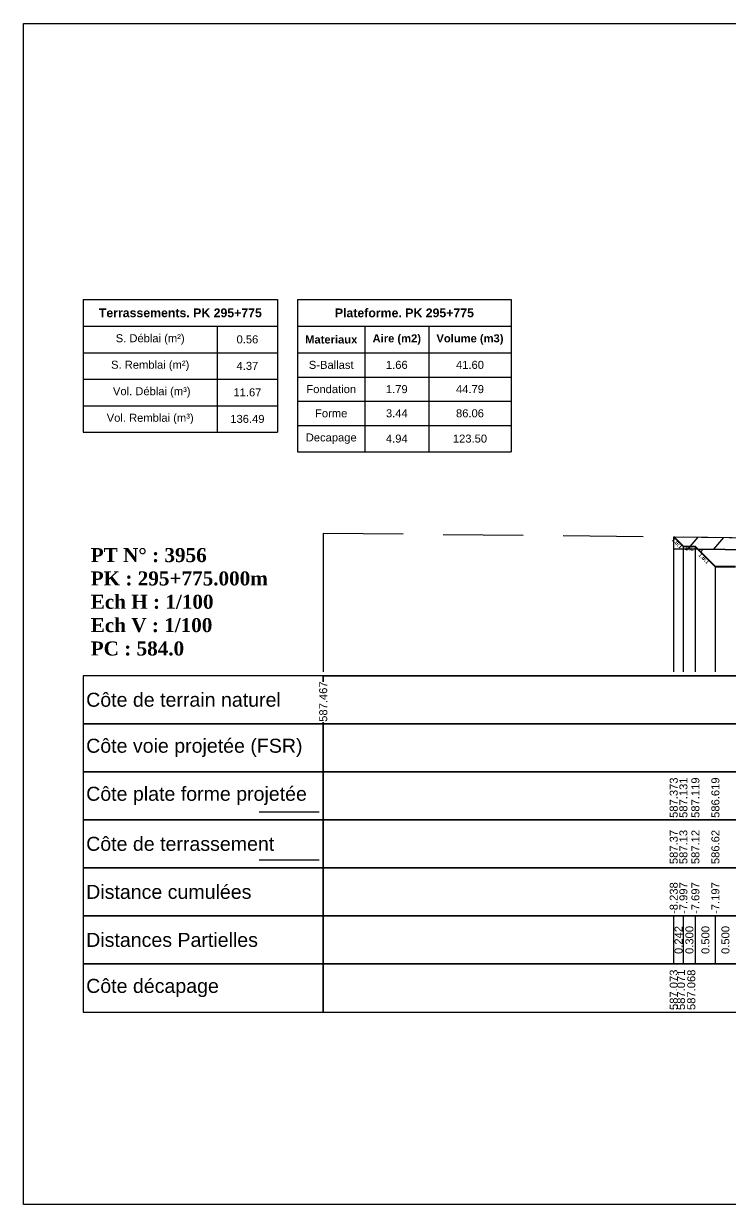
# Model space of a CAD drawing. Header units: millimetres. Extents: x 2762 to 3076, y 916 to 3305.
# Drawn here: x 2950.21 to 2967.88, y 927.48 to 956.98 of the extents above; entities that cross this region are included whole.
import ezdxf

# ---------------------------------------------------------------- set-up
doc = ezdxf.new("R2010")
doc.units = ezdxf.units.MM
doc.header["$LTSCALE"] = 2
doc.linetypes.add('CACHE', pattern=[9.525, 6.35, -3.175])
doc.linetypes.add('DASHED', pattern=[0.75, 0.5, -0.25])
for name, color, linetype in [('C-ANNO-TABL', 1, 'Continuous'), ('C-ANNO-TABL-TEXT', 150, 'Continuous'), ('C-ANNO-TABL-TITL', 150, 'Continuous'), ('C-ANNO-TABL-TTBL', 5, 'Continuous'), ('C-ROAD-CORR', 5, 'Continuous'), ('C-ROAD-SCTN', 7, 'Continuous')]:
    doc.layers.add(name, color=color, linetype=linetype)
doc.styles.add('ARIAL', font='arial.ttf')
doc.styles.add('C3D_Etiquette', font='romans.shx')
doc.styles.add('C3D_Profil_Travers', font='romans.shx')
doc.styles.get("Standard").update_dxf_attribs({"font": 'arial.ttf'})

msp = doc.modelspace()

# ---------------------------------------------------------------- hatches: boundary and pattern name
at = {"linetype": 'Continuous', "lineweight": -3}
h = msp.add_hatch(dxfattribs=at)
h.set_pattern_fill('_U', color=3, angle=50, style=0, pattern_type=0)
h.set_pattern_definition([(50, (2982.2646, 943.5848), (-0.766044, 0.64279), [])])
h.paths.add_polyline_path([(2982.265, 943.585), (2982.573, 943.893), (2982.873, 943.905), (2982.948, 943.867), (2982.948, 943.567)])
h.paths.add_polyline_path([(2968.44, 943.835), (2968.508, 943.903), (2976.805, 944.235), (2979.201, 944.139), (2979.573, 943.953), (2981.073, 943.893), (2981.358, 943.608), (2975.736, 943.75), (2974.727, 943.768)])
h.paths.add_polyline_path([(2966.466, 943.856), (2966.466, 944.156), (2966.708, 943.915), (2967.008, 943.903), (2967.061, 943.85)])
h = msp.add_hatch(dxfattribs=at)
h.set_pattern_fill('_U', color=150, scale=0.5, angle=50, style=0, pattern_type=0)
h.set_pattern_definition([(50, (2982.26457, 943.5848), (-0.383022, 0.321394), [])])
h.paths.add_polyline_path([(2982.265, 943.585), (2982.557, 943.877), (2982.948, 943.867), (2982.948, 943.567)])
h.paths.add_polyline_path([(2979.573, 943.953), (2982.557, 943.877), (2982.265, 943.585), (2981.358, 943.608), (2981.073, 943.893)])
h.paths.add_polyline_path([(2968.44, 943.835), (2968.508, 943.903), (2968.808, 943.915), (2969.127, 944.128), (2974.727, 944.068), (2975.736, 944.05), (2979.573, 943.953), (2981.073, 943.893), (2981.358, 943.608), (2975.736, 943.75), (2974.727, 943.768)])
h.paths.add_polyline_path([(2966.466, 944.156), (2969.127, 944.128), (2968.808, 943.915), (2968.508, 943.903), (2968.44, 943.835), (2967.061, 943.85), (2967.008, 943.903), (2966.708, 943.915)])
h.paths.add_polyline_path([(2966.466, 943.856), (2966.466, 944.156), (2966.708, 943.915), (2967.008, 943.903), (2967.061, 943.85)])
h = msp.add_hatch(dxfattribs=at)
h.set_pattern_fill('_U', color=1, angle=50, style=0, pattern_type=0)
h.set_pattern_definition([(50, (2981.3582, 943.6078), (-0.766044, 0.64279), [])])
h.paths.add_polyline_path([(2981.358, 943.608), (2982.265, 943.585), (2982.073, 943.393), (2981.573, 943.393)])
h.paths.add_polyline_path([(2967.061, 943.85), (2968.44, 943.835), (2968.008, 943.403), (2967.508, 943.403)])

# ---------------------------------------------------------------- linework, layer by layer
at = {"color": 105, "linetype": 'DASHED', "lineweight": -3, "ltscale": 2}
msp.add_line((2957.705, 944.25), (2974.705, 944.068), dxfattribs=at)
at = {"color": 98, "linetype": 'CACHE', "lineweight": -3}
msp.add_line((2957.705, 944.25), (2957.705, 940.784), dxfattribs=at)
at = {"color": 253, "linetype": 'Continuous', "lineweight": -3}
for p, q in [((2966.466, 944.156), (2969.127, 944.128)), ((2966.708, 943.915), (2966.466, 944.156)), ((2966.466, 943.856), (2966.466, 944.156)), ((2966.466, 944.156), (2966.708, 943.915)), ((2966.466, 943.856), (2966.466, 944.156)), ((2966.466, 944.156), (2966.708, 943.915)), ((2967.061, 943.85), (2966.466, 943.856)), ((2967.061, 943.85), (2966.466, 943.856)), ((2967.008, 943.903), (2966.708, 943.915)), ((2966.708, 943.915), (2967.008, 943.903)), ((2966.708, 943.915), (2967.008, 943.903)), ((2967.061, 943.85), (2967.008, 943.903)), ((2967.008, 943.903), (2967.061, 943.85)), ((2967.008, 943.903), (2967.061, 943.85)), ((2968.44, 943.835), (2967.061, 943.85)), ((2967.061, 943.85), (2968.44, 943.835)), ((2967.508, 943.403), (2967.061, 943.85)), ((2968.008, 943.403), (2967.508, 943.403))]:
    msp.add_line(p, q, dxfattribs=at)
at = {"color": 8, "linetype": 'CACHE', "lineweight": -3}
for p, q in [((2966.466, 940.784), (2966.466, 944.156)), ((2966.708, 940.784), (2966.708, 943.915)), ((2967.008, 940.784), (2967.008, 943.903)), ((2967.508, 940.784), (2967.508, 943.403))]:
    msp.add_line(p, q, dxfattribs=at)
at = {"color": 6, "linetype": 'Continuous', "lineweight": -3}
for p, q in [((2966.466, 943.856), (2966.648, 943.854)), ((2966.648, 943.854), (2966.905, 943.852)), ((2966.905, 943.852), (2974.705, 943.768))]:
    msp.add_line(p, q, dxfattribs=at)
at = {"color": 7, "linetype": 'Continuous', "lineweight": -3}
for p, q in [((2957.704, 940.684), (2991.706, 940.684)), ((2966.466, 933.484), (2966.466, 934.684)), ((2966.708, 933.484), (2966.708, 934.684)), ((2966.708, 933.484), (2966.708, 934.684)), ((2967.008, 933.484), (2967.008, 934.684)), ((2967.008, 933.484), (2967.008, 934.684)), ((2967.508, 933.484), (2967.508, 934.684)), ((2967.508, 933.484), (2967.508, 934.684))]:
    msp.add_line(p, q, dxfattribs=at)
at = {"color": 154, "linetype": 'Continuous', "lineweight": -3}
msp.add_line((2956.104, 937.284), (2957.604, 937.284), dxfattribs=at)
at = {"color": 1, "linetype": 'Continuous', "lineweight": -3}
msp.add_line((2956.104, 936.084), (2957.604, 936.084), dxfattribs=at)
at = {"color": 7, "linetype": 'Continuous', "lineweight": -3}
for points in [[(2957.704, 939.484), (2957.704, 940.684), (2951.704, 940.684), (2951.704, 939.484)], [(2957.704, 939.484), (2991.706, 939.484), (2991.706, 940.684), (2957.704, 940.684)], [(2957.704, 938.284), (2957.704, 939.484), (2951.704, 939.484), (2951.704, 938.284)], [(2957.704, 938.284), (2991.706, 938.284), (2991.706, 939.484), (2957.704, 939.484)], [(2957.704, 937.084), (2957.704, 938.284), (2951.704, 938.284), (2951.704, 937.084)], [(2957.704, 937.084), (2991.706, 937.084), (2991.706, 938.284), (2957.704, 938.284)], [(2957.704, 935.884), (2957.704, 937.084), (2951.704, 937.084), (2951.704, 935.884)], [(2957.704, 935.884), (2991.706, 935.884), (2991.706, 937.084), (2957.704, 937.084)], [(2957.704, 934.684), (2957.704, 935.884), (2951.704, 935.884), (2951.704, 934.684)], [(2957.704, 934.684), (2991.706, 934.684), (2991.706, 935.884), (2957.704, 935.884)], [(2957.704, 933.484), (2957.704, 934.684), (2951.704, 934.684), (2951.704, 933.484)], [(2957.704, 933.484), (2991.706, 933.484), (2991.706, 934.684), (2957.704, 934.684)], [(2957.704, 932.284), (2957.704, 933.484), (2951.704, 933.484), (2951.704, 932.284)], [(2957.704, 932.284), (2991.706, 932.284), (2991.706, 933.484), (2957.704, 933.484)]]:
    msp.add_3dface(points, dxfattribs=at)
at = {"layer": 'C-ANNO-TABL', "color": 7, "linetype": 'Continuous', "lineweight": -3}
for p, q in [((2951.704, 949.419), (2955.055, 949.419)), ((2955.055, 949.419), (2956.563, 949.419)), ((2955.055, 949.419), (2955.055, 948.757)), ((2957.063, 949.416), (2958.745, 949.416)), ((2958.745, 949.416), (2960.341, 949.416)), ((2958.745, 949.416), (2958.745, 948.754)), ((2960.341, 949.416), (2962.403, 949.416)), ((2960.341, 949.416), (2960.341, 948.754)), ((2951.704, 948.757), (2955.055, 948.757)), ((2955.055, 948.757), (2956.563, 948.757)), ((2955.055, 948.757), (2955.055, 948.095)), ((2957.063, 948.754), (2958.745, 948.754)), ((2958.745, 948.754), (2960.341, 948.754)), ((2958.745, 948.754), (2958.745, 948.147)), ((2960.341, 948.754), (2962.403, 948.754)), ((2960.341, 948.754), (2960.341, 948.147)), ((2957.063, 948.147), (2958.745, 948.147)), ((2958.745, 948.147), (2960.341, 948.147)), ((2958.745, 948.147), (2958.745, 947.543)), ((2960.341, 948.147), (2962.403, 948.147)), ((2960.341, 948.147), (2960.341, 947.543)), ((2951.704, 948.095), (2955.055, 948.095)), ((2955.055, 948.095), (2956.563, 948.095)), ((2955.055, 948.095), (2955.055, 947.432)), ((2957.063, 947.543), (2958.745, 947.543)), ((2958.745, 947.543), (2960.341, 947.543)), ((2958.745, 947.543), (2958.745, 946.939)), ((2960.341, 947.543), (2962.403, 947.543)), ((2960.341, 947.543), (2960.341, 946.939)), ((2951.704, 947.432), (2955.055, 947.432)), ((2955.055, 947.432), (2956.563, 947.432)), ((2955.055, 947.432), (2955.055, 946.77)), ((2957.063, 946.939), (2958.745, 946.939)), ((2958.745, 946.939), (2960.341, 946.939)), ((2958.745, 946.939), (2958.745, 946.28)), ((2960.341, 946.939), (2962.403, 946.939)), ((2960.341, 946.939), (2960.341, 946.28))]:
    msp.add_line(p, q, dxfattribs=at)
at = {"layer": 'C-ANNO-TABL-TTBL', "color": 7, "linetype": 'Continuous', "lineweight": -3}
for p, q in [((2951.704, 950.084), (2956.563, 950.084)), ((2951.704, 950.084), (2951.704, 949.419)), ((2956.563, 950.084), (2956.563, 949.419)), ((2957.063, 950.084), (2962.403, 950.084)), ((2957.063, 950.084), (2957.063, 949.416)), ((2962.403, 950.084), (2962.403, 949.416)), ((2951.704, 949.419), (2951.704, 948.757)), ((2956.563, 949.419), (2956.563, 948.757)), ((2957.063, 949.416), (2957.063, 948.754)), ((2962.403, 949.416), (2962.403, 948.754)), ((2951.704, 948.757), (2951.704, 948.095)), ((2956.563, 948.757), (2956.563, 948.095)), ((2957.063, 948.754), (2957.063, 948.147)), ((2962.403, 948.754), (2962.403, 948.147)), ((2957.063, 948.147), (2957.063, 947.543)), ((2962.403, 948.147), (2962.403, 947.543)), ((2951.704, 948.095), (2951.704, 947.432)), ((2956.563, 948.095), (2956.563, 947.432)), ((2957.063, 947.543), (2957.063, 946.939)), ((2962.403, 947.543), (2962.403, 946.939)), ((2951.704, 947.432), (2951.704, 946.77)), ((2956.563, 947.432), (2956.563, 946.77)), ((2951.704, 946.77), (2955.055, 946.77)), ((2955.055, 946.77), (2956.563, 946.77)), ((2957.063, 946.939), (2957.063, 946.28)), ((2962.403, 946.939), (2962.403, 946.28)), ((2957.063, 946.28), (2958.745, 946.28)), ((2958.745, 946.28), (2960.341, 946.28)), ((2960.341, 946.28), (2962.403, 946.28))]:
    msp.add_line(p, q, dxfattribs=at)
at = {"layer": 'C-ROAD-CORR', "color": 1, "linetype": 'Continuous', "lineweight": 40}
for p, q in [((2966.708, 943.915), (2966.466, 944.156)), ((2967.008, 943.903), (2966.708, 943.915)), ((2967.508, 943.403), (2967.008, 943.903)), ((2968.008, 943.403), (2967.508, 943.403))]:
    msp.add_line(p, q, dxfattribs=at)
at = {"layer": 'C-ROAD-CORR', "color": 1, "linetype": 'Continuous', "lineweight": -3}
msp.add_line((2967.508, 943.403), (2967.008, 943.903), dxfattribs=at)
at = {"layer": 'C-ROAD-SCTN', "color": 154, "linetype": 'Continuous', "lineweight": -3}
for p, q in [((2966.466, 944.156), (2966.708, 943.915)), ((2966.708, 943.915), (2967.008, 943.903)), ((2967.008, 943.903), (2967.508, 943.403)), ((2967.508, 943.403), (2968.008, 943.403))]:
    msp.add_line(p, q, dxfattribs=at)
at = {"layer": 'C-ROAD-SCTN', "color": 1, "linetype": 'Continuous', "lineweight": -3}
for p, q in [((2966.466, 944.156), (2966.708, 943.915)), ((2966.708, 943.915), (2967.008, 943.903)), ((2967.008, 943.903), (2967.508, 943.403)), ((2967.508, 943.403), (2968.008, 943.403))]:
    msp.add_line(p, q, dxfattribs=at)

# ---------------------------------------------------------------- texts
at = {"color": 7, "linetype": 'Continuous', "lineweight": -3, "char_height": 0.1, "attachment_point": 2, "style": 'C3D_Etiquette'}
for s, insert, width, rotation in [('{\\fTimes New Roman|b1|i0|c0|p18;1.0:1}', (2966.584, 944.033), 0.29001, 315), ('{\\fTimes New Roman|b1|i0|c0|p18;4%}', (2966.858, 943.905), 0.37094, 357.7094), ('{\\fTimes New Roman|b1|i0|c0|p18;1.0:1}', (2967.255, 943.65), 0.29001, 315)]:
    msp.add_mtext(s, dxfattribs=dict(at, insert=insert, width=width, rotation=rotation))
at = {"color": 7, "linetype": 'Continuous', "lineweight": -3, "char_height": 0.35}
for s, insert, attachment_point, style in [('{\\fTimes New Roman|b1|i0|c0|p18;PT N° : 3956\\PPK : 295+775.000m\\PEch H : 1/100\\PEch V : 1/100\\PPC : 584.0}', (2951.893, 941.184), 7, 'C3D_Profil_Travers'), ('{\\fArial|b0|i0|c0|p34;Côte de terrain naturel}', (2951.779, 940.084), 4, 'C3D_Etiquette'), ('{\\fArial|b0|i0|c0|p34;Côte plate forme projetée}', (2951.779, 937.684), 4, 'C3D_Etiquette'), ('{\\fArial|b0|i0|c0|p34;Côte de terrassement}', (2951.779, 936.484), 4, 'C3D_Etiquette'), ('{\\fArial|b0|i0|c0|p34;Distance cumulées}', (2951.779, 935.284), 4, 'C3D_Etiquette'), ('{\\fArial|b0|i0|c0|p34;Distances Partielles}', (2951.779, 934.084), 4, 'C3D_Etiquette'), ('{\\fArial|b0|i0|c0|p34;Côte décapage}', (2951.779, 932.884), 4, 'C3D_Etiquette')]:
    msp.add_mtext(s, dxfattribs=dict(at, insert=insert, attachment_point=attachment_point, style=style))
at = {"color": 7, "linetype": 'Continuous', "lineweight": -3, "insert": (2951.779, 938.884), "char_height": 0.35, "attachment_point": 4}
msp.add_mtext('{\\fArial|b0|i0|c0|p34;Côte voie projetée (FSR)}', dxfattribs=at)
at = {"color": 7, "linetype": 'Continuous', "lineweight": -3, "char_height": 0.2, "rotation": 90, "style": 'C3D_Profil_Travers'}
for s, insert, attachment_point in [('{\\fArial|b0|i0|c0|p34;587.37}', (2966.466, 935.979), 4), ('{\\fArial|b0|i0|c0|p34;587.13}', (2966.708, 935.979), 4), ('{\\fArial|b0|i0|c0|p34;587.12}', (2967.008, 935.979), 4), ('{\\fArial|b0|i0|c0|p34;586.62}', (2967.508, 935.979), 4), ('{\\fArial|b0|i0|c0|p34;0.242}', (2966.587, 934.084), 5), ('{\\fArial|b0|i0|c0|p34;0.300}', (2966.858, 934.084), 5), ('{\\fArial|b0|i0|c0|p34;0.500}', (2967.258, 934.084), 5), ('{\\fArial|b0|i0|c0|p34;0.500}', (2967.758, 934.084), 5)]:
    msp.add_mtext(s, dxfattribs=dict(at, insert=insert, attachment_point=attachment_point))
at = {"layer": 'C-ANNO-TABL-TEXT', "color": 7, "linetype": 'Continuous', "lineweight": -3, "char_height": 0.2, "attachment_point": 5, "style": 'ARIAL'}
for s, insert in [('{\\fArial|b0|i0|c0|p34;\\C7;0.56}', (2955.809, 949.088)), ('{\\fArial|b0|i0|c0|p34;\\C7;4.37}', (2955.809, 948.426)), ('{\\fArial|b0|i0|c0|p34;\\C7;S-Ballast}', (2957.904, 948.451)), ('{\\fArial|b0|i0|c0|p34;\\C7;1.66}', (2959.543, 948.451)), ('{\\C18;\\c0;41.60}', (2961.372, 948.451)), ('{\\fArial|b0|i0|c0|p34;\\C7;11.67}', (2955.809, 947.764)), ('{\\fArial|b0|i0|c0|p34;\\C7;Fondation}', (2957.904, 947.845)), ('{\\fArial|b0|i0|c0|p34;\\C7;1.79}', (2959.543, 947.845)), ('{\\C18;\\c0;44.79}', (2961.372, 947.845)), ('{\\fArial|b0|i0|c0|p34;\\C7;Forme}', (2957.904, 947.241)), ('{\\fArial|b0|i0|c0|p34;\\C7;3.44}', (2959.543, 947.241)), ('{\\C18;\\c0;86.06}', (2961.372, 947.241)), ('{\\fArial|b0|i0|c0|p34;\\C7;136.49}', (2955.809, 947.101)), ('{\\fArial|b0|i0|c0|p34;\\C7;Decapage}', (2957.904, 946.609)), ('{\\fArial|b0|i0|c0|p34;\\C7;4.94}', (2959.543, 946.609)), ('{\\C18;\\c0;123.50}', (2961.372, 946.609))]:
    msp.add_mtext(s, dxfattribs=dict(at, insert=insert))
at = {"layer": 'C-ANNO-TABL-TITL', "color": 7, "linetype": 'Continuous', "lineweight": -3, "attachment_point": 5, "style": 'ARIAL'}
for s, insert, char_height in [('{\\fArial|b1|i0|c0|p34;\\C7;Terrassements. PK 295+775}', (2954.133, 949.751), 0.22), ('{\\fArial|b1|i0|c0|p34;\\C18;\\c0;Plateforme. PK 295+775}', (2959.733, 949.75), 0.22), ('{\\fArial|b0|i0|c0|p34;\\C7;S. Déblai (m²) }', (2953.379, 949.088), 0.2), ('{\\fArial|b1|i0|c0|p34;\\C7;Materiaux   }', (2957.904, 949.085), 0.2), ('{\\fArial|b1|i0|c0|p34;\\C7;Aire (m2)}', (2959.543, 949.085), 0.2), ('{\\fArial|b1|i0|c0|p34;\\C7;Volume (m3)}', (2961.372, 949.085), 0.2), ('{\\fArial|b0|i0|c0|p34;\\C7;S. Remblai (m²) }', (2953.379, 948.426), 0.2), ('{\\fArial|b0|i0|c0|p34;\\C7; Vol. Déblai (m³) }', (2953.379, 947.764), 0.2), ('{\\fArial|b0|i0|c0|p34;\\C7;Vol. Remblai (m³)}', (2953.379, 947.101), 0.2)]:
    msp.add_mtext(s, dxfattribs=dict(at, insert=insert, char_height=char_height))

# ---------------------------------------------------------------- next in the draw order: texts
at = {"color": 7, "linetype": 'Continuous', "lineweight": -3, "char_height": 0.2, "attachment_point": 4, "rotation": 90, "style": 'C3D_Profil_Travers', "bg_fill": 3, "box_fill_scale": 1.000375, "bg_fill_color": 256, "bg_fill_true_color": 13158600, "bg_fill_transparency": 0}
for s, insert, width in [('{\\fArial|b0|i0|c0|p34;587.467}', (2957.705, 939.534), 0.99553), ('{\\fArial|b0|i0|c0|p34;587.373}', (2966.466, 937.134), 0.99553), ('{\\fArial|b0|i0|c0|p34;586.619}', (2967.508, 937.134), 0.99595), ('{\\fArial|b0|i0|c0|p34;\\C256;-8.238}', (2966.466, 934.734), 0.77879), ('{\\fArial|b0|i0|c0|p34;\\C256;-7.197}', (2967.508, 934.734), 0.77838), ('{\\fArial|b0|i0|c0|p34;587.073}', (2966.466, 932.334), 0.99553)]:
    msp.add_mtext(s, dxfattribs=dict(at, insert=insert, width=width))

# ---------------------------------------------------------------- next in the draw order: texts
for s, insert, width in [('{\\fArial|b0|i0|c0|p34;587.131}', (2966.708, 937.134), 0.95654), ('{\\fArial|b0|i0|c0|p34;\\C256;-7.997}', (2966.708, 934.734), 0.77838), ('{\\fArial|b0|i0|c0|p34;587.071}', (2966.648, 932.334), 0.95654)]:
    msp.add_mtext(s, dxfattribs=dict(at, insert=insert, width=width))

# ---------------------------------------------------------------- next in the draw order: texts
for s, insert, width in [('{\\fArial|b0|i0|c0|p34;587.119}', (2967.008, 937.134), 0.99595), ('{\\fArial|b0|i0|c0|p34;\\C256;-7.697}', (2967.008, 934.734), 0.77838), ('{\\fArial|b0|i0|c0|p34;587.068}', (2966.905, 932.334), 0.99595)]:
    msp.add_mtext(s, dxfattribs=dict(at, insert=insert, width=width))

# ---------------------------------------------------------------- next in the draw order: linework, layer by layer
msp.add_lwpolyline([(2950.215, 956.978), (2999.215, 956.978), (2999.215, 927.478), (2950.215, 927.478)], close=True)

doc.saveas('drawing.dxf')
